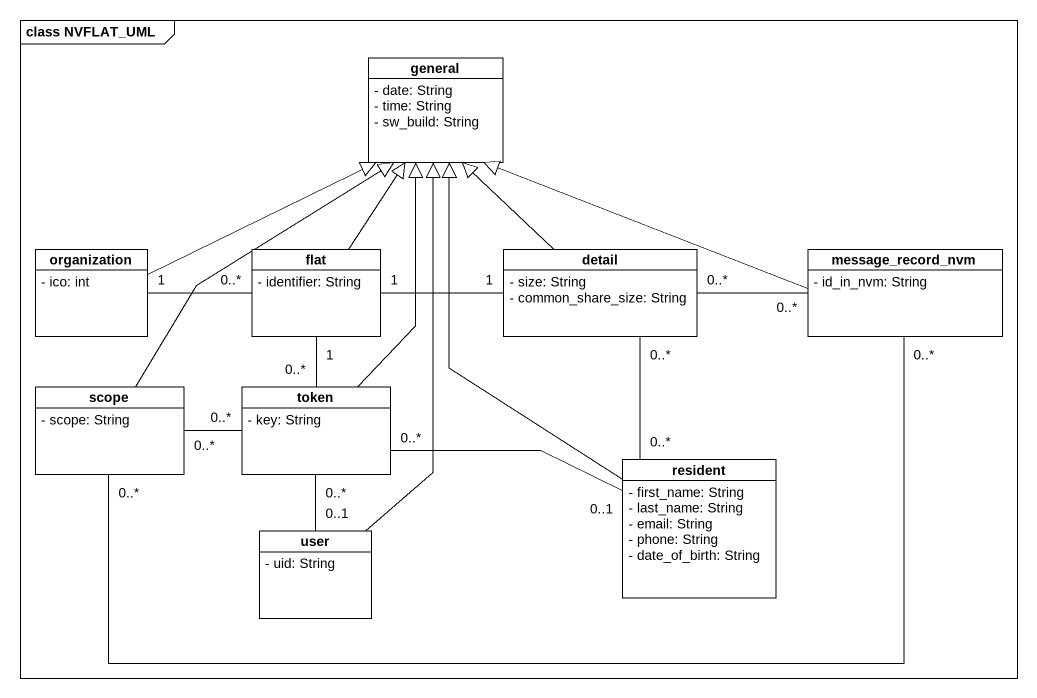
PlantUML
@startuml
mainframe class NVFLAT_UML
hide circle
hide empty members
skinparam classAttributeIconSize 0
class general {
  - date: String
  - time: String
  - sw_build: String
}
class organization {
  - ico: int
}
class flat {
  - identifier: String
}
class detail {
  - size: String
  - common_share_size: String
}
class message_record_nvm {
  - id_in_nvm: String
}
class scope {
  - scope: String
}
class token {
  - key: String
}
class resident {
  - first_name: String
  - last_name: String
  - email: String
  - phone: String
  - date_of_birth: String
}
class user {
  - uid: String
}
organization -right-|> general
organization "1" -right- "0..*" flat
flat -up-|> general
flat "1" -right- "1" detail
flat "1" -- "0..*" token
detail -up-|> general
detail "0..*" -right- "0..*" message_record_nvm
message_record_nvm -left-|> general
message_record_nvm "0..*" -left- "0..*" scope
scope -up-|> general
token -up-|> general
token "0..*" -left- "0..*" scope
resident -up-|> general
resident "0..*" -up- "0..*" detail
resident "0..1" -left- "0..*" token
user -up-|> general
user "0..1" -up- "0..*" token
@enduml
